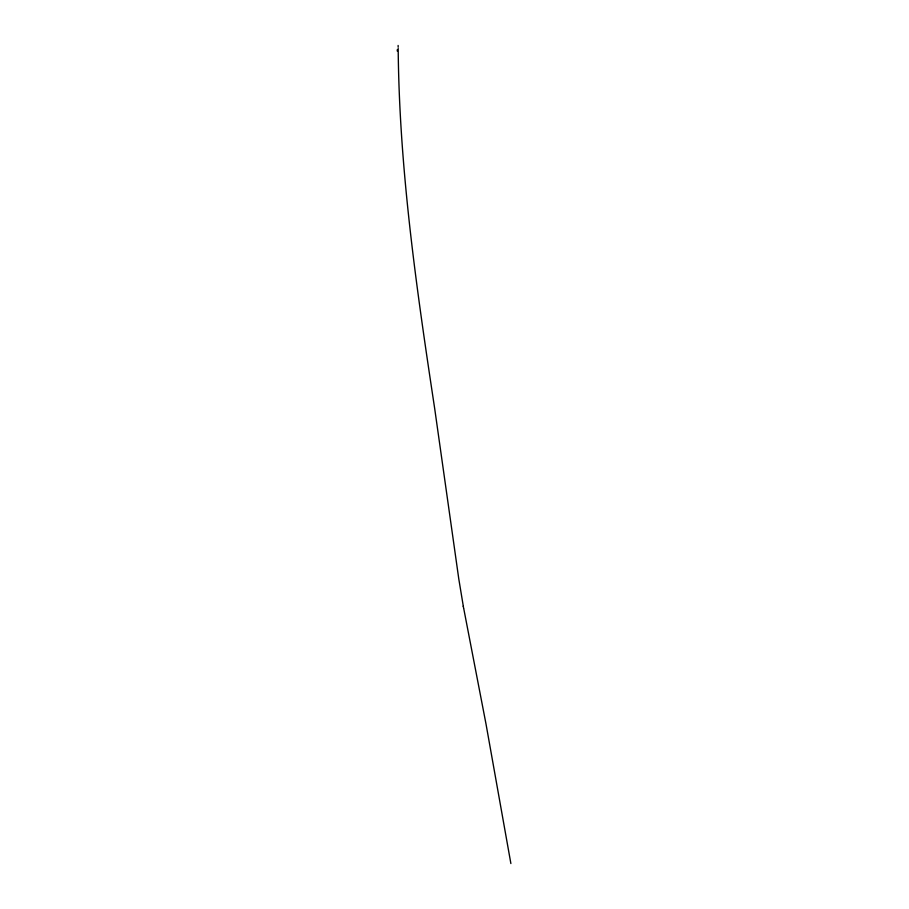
<?xml version="1.0" encoding="UTF-8"?>
<svg xmlns="http://www.w3.org/2000/svg" width="909" height="909" viewBox="0 0 909 909"><rect width="100%" height="100%" fill="white"/><g stroke="black" fill="none" stroke-linecap="round" stroke-linejoin="round"><path stroke-width="1.36" d="M398.187 48.484C399.21 169.313 416.64 289.312 434.684 408.55L458.772 578.84L463.374 606.61M463.76 608.689L486.02 724.064L510.881 863.55M398.119 45.45L398.176 47.188M463.26 606.178A156.859 6.715 76.3 0 1 463.647 608.257M397.313 49.609A145.11 15.669 -72.7 0 1 397.256 51.052"/></g></svg>
